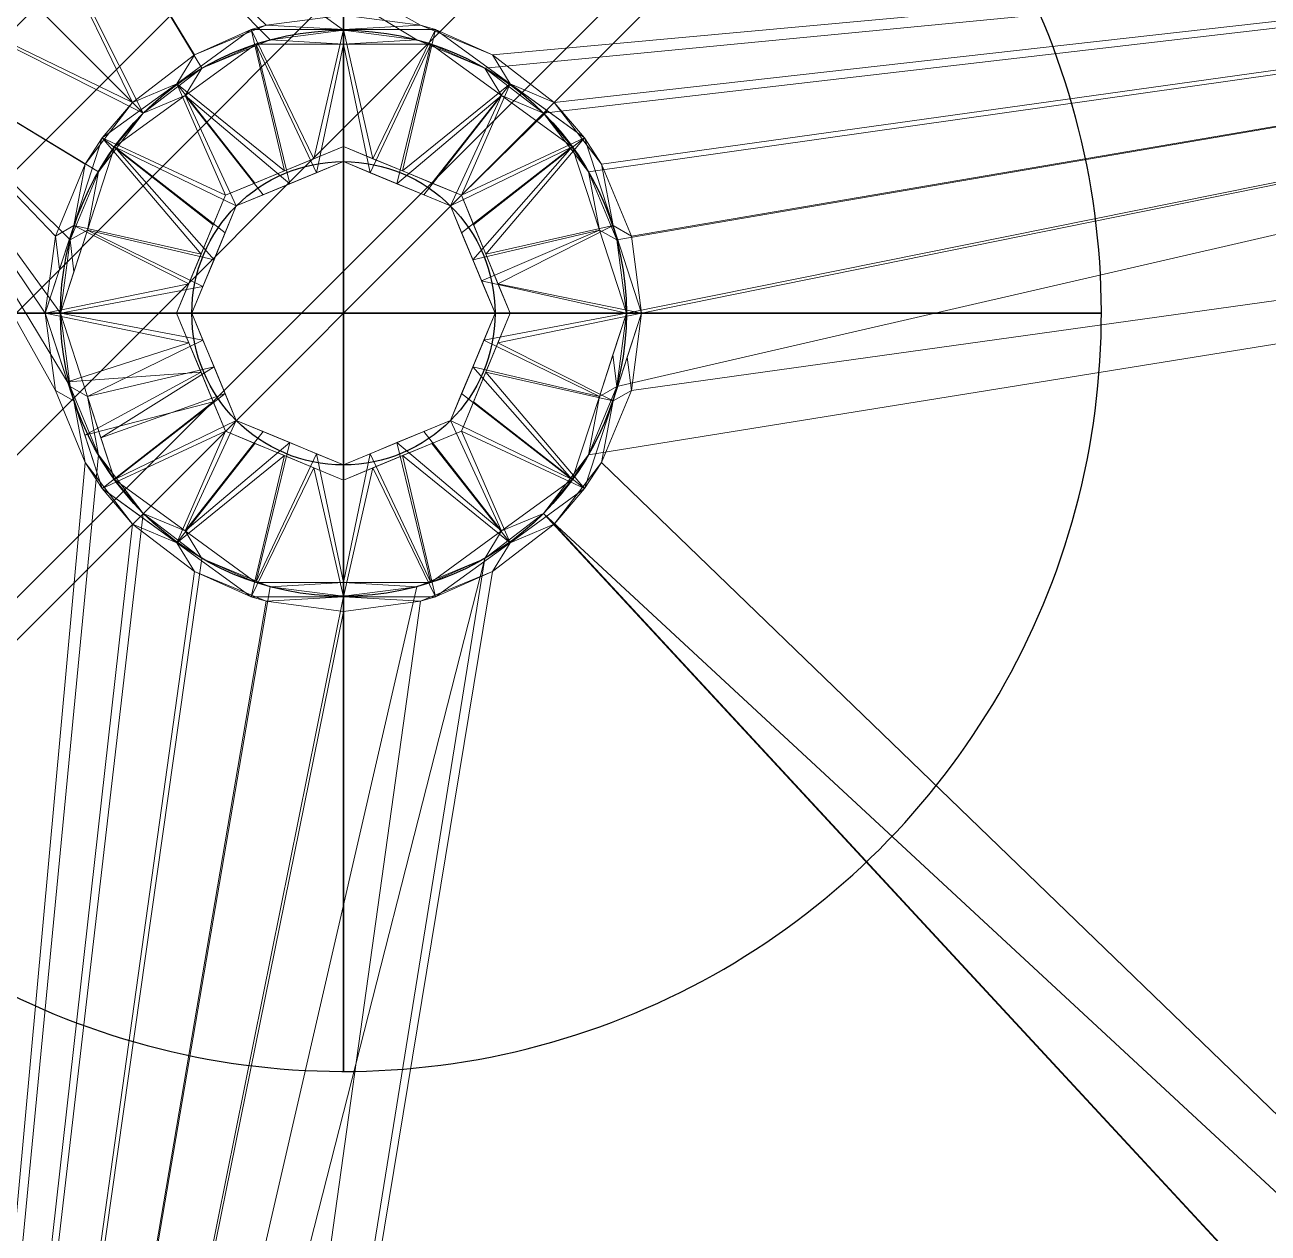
# Model space of a CAD drawing. Header units: millimetres. Extents: x -1 to 1401, y -701 to 1.
# Drawn here: x 927.5 to 1050.5, y -350 to -230.5 of the extents above; entities that cross this region are included whole.
import ezdxf

# ---------------------------------------------------------------- set-up
doc = ezdxf.new("R2010")
doc.units = ezdxf.units.MM
for name, color, linetype in [('IQ_200_3D', 1, 'Continuous'), ('IQ_204_2D', 7, 'Continuous'), ('IQ_204_3D', 7, 'Continuous'), ('IQ_CON_DRAIN_INT', 7, 'Continuous')]:
    doc.layers.add(name, color=color, linetype=linetype)

# ---------------------------------------------------------------- blocks, each defined once
blk = doc.blocks.new('*X1')
at = {"color": 0}
for p, q in [((313.993, 2209.039), (321.505, 2216.552)), ((314.108, 2207.74), (322.804, 2216.436)), ((314.158, 2210.619), (319.926, 2216.386)), ((314.399, 2206.617), (323.928, 2216.145)), ((314.821, 2205.625), (324.919, 2215.723)), ((315.101, 2212.976), (317.568, 2215.443)), ((315.354, 2204.743), (325.801, 2215.191)), ((315.985, 2203.96), (326.584, 2214.559))]:
    blk.add_line(p, q, dxfattribs=at)
blk = doc.blocks.new('drain')
blk.add_line((-2.1213, -2.1213), (2.1213, 2.1213))
at = {"extrusion": (-1, 0, 0)}
blk.add_line((0, 2.1213, -2.1213), (0, -2.1213, 2.1213), dxfattribs=at)
at = {"extrusion": (0, -1, 0)}
blk.add_line((-2.1213, 0, -2.1213), (2.1213, 0, 2.1213), dxfattribs=at)
at = {"extrusion": (-1, 0, 0)}
for start, end in [(45, 225), (225, 45)]:
    blk.add_arc((0, 0), 3, start, end, dxfattribs=at)
for start, end in [(45, 225), (225, 45)]:
    blk.add_arc((0, 0), 3, start, end)
at = {"extrusion": (0, -1, 0)}
for start, end in [(45, 225), (225, 45)]:
    blk.add_arc((0, 0), 3, start, end, dxfattribs=at)
at = {"xscale": 0.4000000000000909, "yscale": 0.4000000000000909, "zscale": 0.4000000000000909}
blk.add_blockref('*X1', (-128.5971, -883.6206), dxfattribs=at)
at = {"extrusion": (-1, 0, 0), "xscale": 0.3999999999999773, "yscale": 0.3999999999999773, "zscale": 0.3999999999999773}
blk.add_blockref('*X1', (-128.5971, -883.6206), dxfattribs=at)
at = {"extrusion": (0, -1, 0), "xscale": 0.4000000000000909, "yscale": 0.4000000000000909, "zscale": 0.4000000000000909}
blk.add_blockref('*X1', (-128.5971, -883.6206), dxfattribs=at)

msp = doc.modelspace()

# ---------------------------------------------------------------- linework, layer by layer
at = {"layer": 'IQ_204_2D'}
for radius in [28, 15]:
    msp.add_circle((959, -259), radius, dxfattribs=at)

# ---------------------------------------------------------------- block references
at = {"layer": 'IQ_CON_DRAIN_INT', "xscale": 25, "yscale": 25, "zscale": 25}
msp.add_blockref('drain', (959, -259), dxfattribs=at)

# ---------------------------------------------------------------- meshes
at = {"layer": 'IQ_200_3D', "lineweight": 18}
mesh = msp.add_polyface(dxfattribs=at)
corners = [(1400, 0, 850), (1400, -700, 850), (0, -700, 850), (0, 0, 850), (875, -230, 850), (875, -530, 850), (876.87, -544.24, 850), (882.37, -557.5, 850), (891.11, -568.89, 850), (902.5, -577.63, 850), (915.76, -583.13, 850), (930, -585, 850), (1230, -585, 850), (1244.24, -583.13, 850), (1257.5, -577.63, 850), (1268.89, -568.89, 850), (1277.63, -557.5, 850), (1283.13, -544.24, 850), (1285, -530, 850), (1285, -230, 850), (1283.13, -215.76, 850), (1277.63, -202.5, 850), (1268.89, -191.11, 850), (1257.5, -182.37, 850), (1244.24, -176.87, 850), (1230, -175, 850), (930, -175, 850), (915.76, -176.87, 850), (902.5, -182.37, 850), (891.11, -191.11, 850), (882.37, -202.5, 850), (876.87, -215.76, 850), (884, -168, 850), (883.45, -163.86, 850), (881.86, -160, 850), (879.31, -156.69, 850), (876, -154.14, 850), (872.14, -152.55, 850), (868, -152, 850), (863.86, -152.55, 850), (860, -154.14, 850), (856.69, -156.69, 850), (854.14, -160, 850), (852.55, -163.86, 850), (852, -168, 850), (852.55, -172.14, 850), (854.14, -176, 850), (856.69, -179.31, 850), (860, -181.86, 850), (863.86, -183.45, 850), (868, -184, 850), (872.14, -183.45, 850), (876, -181.86, 850), (879.31, -179.31, 850), (881.86, -176, 850), (883.45, -172.14, 850)]
mesh.append_faces([[corners[k] for k in face] for face in [(14, 1, 13), (18, 1, 17), (9, 2, 8), (23, 0, 22), (20, 0, 19), (42, 3, 41), (40, 3, 39), (38, 0, 37)]], dxfattribs={"vtx0": -1, "vtx1": -1})
mesh.append_faces([[corners[k] for k in face] for face in [(1, 14, 15), (1, 15, 16), (1, 18, 19, 0), (0, 23, 24), (33, 27, 28, 32), (34, 26, 27, 33), (28, 55, 32), (29, 52, 53), (30, 51, 52, 29), (4, 47, 48), (3, 44, 45, 2), (3, 42, 43)]], dxfattribs={"vtx0": -1, "vtx2": -1})
mesh.append_faces([[corners[k] for k in face] for face in [(0, 25, 26, 36), (2, 45, 46, 5)]], dxfattribs={"vtx0": -1, "vtx2": -1, "vtx3": -1})
mesh.append_faces([[corners[k] for k in face] for face in [(16, 17, 1), (12, 13, 1), (9, 10, 2), (7, 8, 2), (10, 11, 2), (21, 22, 0), (20, 21, 0), (24, 25, 0), (5, 6, 2), (53, 54, 29), (50, 51, 30), (6, 7, 2), (34, 35, 26), (36, 37, 0), (35, 36, 26), (43, 44, 3), (40, 41, 3)]], dxfattribs={"vtx1": -1, "vtx2": -1})
mesh.append_faces([[corners[k] for k in face] for face in [(11, 12, 1, 2), (54, 55, 28, 29), (4, 5, 46, 47), (30, 31, 49, 50), (31, 4, 48, 49), (38, 39, 3, 0)]], dxfattribs={"vtx1": -1, "vtx3": -1})
mesh = msp.add_polyface(dxfattribs=at)
corners = [(1400, -700, 900), (1400, -23, 900), (0, -23, 900), (0, -700, 900), (875, -530, 900), (875, -230, 900), (876.87, -215.76, 900), (882.37, -202.5, 900), (891.11, -191.11, 900), (902.5, -182.37, 900), (915.76, -176.87, 900), (930, -175, 900), (1230, -175, 900), (1244.24, -176.87, 900), (1257.5, -182.37, 900), (1268.89, -191.11, 900), (1277.63, -202.5, 900), (1283.13, -215.76, 900), (1285, -230, 900), (1285, -530, 900), (1283.13, -544.24, 900), (1277.63, -557.5, 900), (1268.89, -568.89, 900), (1257.5, -577.63, 900), (1244.24, -583.13, 900), (1230, -585, 900), (930, -585, 900), (915.76, -583.13, 900), (902.5, -577.63, 900), (891.11, -568.89, 900), (882.37, -557.5, 900), (876.87, -544.24, 900), (852, -168, 900), (852.55, -163.86, 900), (854.14, -160, 900), (856.69, -156.69, 900), (860, -154.14, 900), (863.86, -152.55, 900), (868, -152, 900), (872.14, -152.55, 900), (876, -154.14, 900), (879.31, -156.69, 900), (881.86, -160, 900), (883.45, -163.86, 900), (884, -168, 900), (883.45, -172.14, 900), (881.86, -176, 900), (879.31, -179.31, 900), (876, -181.86, 900), (872.14, -183.45, 900), (868, -184, 900), (863.86, -183.45, 900), (860, -181.86, 900), (856.69, -179.31, 900), (854.14, -176, 900), (852.55, -172.14, 900)]
mesh.append_faces([[corners[k] for k in face] for face in [(16, 1, 15), (21, 0, 20), (28, 3, 27), (47, 8, 46), (36, 2, 35), (35, 2, 34), (33, 2, 32), (49, 7, 48), (54, 5, 53), (50, 7, 49), (31, 3, 30)]], dxfattribs={"vtx0": -1, "vtx1": -1})
mesh.append_faces([[corners[k] for k in face] for face in [(1, 12, 13), (1, 13, 14), (1, 17, 18), (9, 45, 46, 8), (10, 42, 43, 9), (42, 10, 11, 41), (0, 21, 22), (0, 23, 24), (26, 3, 0, 25), (3, 26, 27), (2, 36, 37), (48, 7, 8, 47), (51, 6, 7, 50), (52, 5, 6, 51)]], dxfattribs={"vtx0": -1, "vtx2": -1})
mesh.append_faces([[corners[k] for k in face] for face in [(16, 17, 1), (14, 15, 1), (43, 44, 9), (44, 45, 9), (19, 20, 0), (22, 23, 0), (29, 30, 3), (28, 29, 3), (24, 25, 0), (37, 38, 2), (40, 41, 11), (39, 40, 1), (33, 34, 2), (31, 4, 3), (52, 53, 5), (54, 55, 3)]], dxfattribs={"vtx1": -1, "vtx2": -1})
mesh.append_faces([[corners[k] for k in face] for face in [(11, 12, 1, 40), (4, 5, 54, 3)]], dxfattribs={"vtx1": -1, "vtx2": -1, "vtx3": -1})
mesh.append_faces([[corners[k] for k in face] for face in [(18, 19, 0, 1), (38, 39, 1, 2), (55, 32, 2, 3)]], dxfattribs={"vtx1": -1, "vtx3": -1})
mesh = msp.add_polyface(dxfattribs=at)
corners = [(1250, -230, 700), (1249.32, -224.82, 700), (1247.32, -220, 700), (1244.14, -215.86, 700), (1240, -212.68, 700), (1235.18, -210.68, 700), (1230, -210, 700), (930, -210, 700), (924.82, -210.68, 700), (920, -212.68, 700), (915.86, -215.86, 700), (912.68, -220, 700), (910.68, -224.82, 700), (910, -230, 700), (910, -530, 700), (910.68, -535.18, 700), (912.68, -540, 700), (915.86, -544.14, 700), (920, -547.32, 700), (924.82, -549.32, 700), (930, -550, 700), (1230, -550, 700), (1235.18, -549.32, 700), (1240, -547.32, 700), (1244.14, -544.14, 700), (1247.32, -540, 700), (1249.32, -535.18, 700), (1250, -530, 700), (987, -259, 700), (986.05, -266.25, 700), (983.25, -273, 700), (978.8, -278.8, 700), (973, -283.25, 700), (966.25, -286.05, 700), (959, -287, 700), (951.75, -286.05, 700), (945, -283.25, 700), (939.2, -278.8, 700), (934.75, -273, 700), (931.95, -266.25, 700), (931, -259, 700), (931.95, -251.75, 700), (934.75, -245, 700), (939.2, -239.2, 700), (945, -234.75, 700), (951.75, -231.95, 700), (959, -231, 700), (966.25, -231.95, 700), (973, -234.75, 700), (978.8, -239.2, 700), (983.25, -245, 700), (986.05, -251.75, 700)]
mesh.append_faces([[corners[k] for k in face] for face in [(29, 6, 28), (37, 14, 36), (49, 6, 48), (40, 13, 39)]], dxfattribs={"vtx0": -1, "vtx1": -1})
mesh.append_faces([[corners[k] for k in face] for face in [(21, 27, 31)]], dxfattribs={"vtx0": -1, "vtx1": -1, "vtx2": -1})
mesh.append_faces([[corners[k] for k in face] for face in [(32, 20, 21, 31), (14, 32, 33), (15, 18, 19, 14), (14, 37, 38), (7, 47, 48, 6), (7, 46, 47), (6, 0, 1, 5), (5, 1, 2, 4), (6, 51, 28), (13, 42, 43, 12)]], dxfattribs={"vtx0": -1, "vtx2": -1})
mesh.append_faces([[corners[k] for k in face] for face in [(6, 29, 30, 0), (14, 19, 20, 32)]], dxfattribs={"vtx0": -1, "vtx2": -1, "vtx3": -1})
mesh.append_faces([[corners[k] for k in face] for face in [(43, 8, 9, 10)]], dxfattribs={"vtx0": -1, "vtx3": -1})
mesh.append_faces([[corners[k] for k in face] for face in [(35, 36, 14), (34, 35, 14), (33, 34, 14), (50, 51, 6), (49, 50, 6), (44, 45, 7), (41, 42, 13), (40, 41, 13), (11, 12, 43, 10), (45, 46, 7)]], dxfattribs={"vtx1": -1, "vtx2": -1})
mesh.append_faces([[corners[k] for k in face] for face in [(25, 26, 22, 23), (21, 22, 26, 27), (27, 0, 30, 31), (13, 14, 38, 39), (43, 44, 7, 8)]], dxfattribs={"vtx1": -1, "vtx3": -1})
mesh.append_faces([[corners[k] for k in face] for face in [(23, 24, 25), (16, 17, 18, 15), (2, 3, 4)]], dxfattribs={"vtx2": -1})
mesh = msp.add_polyface(dxfattribs=at)
corners = [(1230, -210, 698.5), (1235.18, -210.68, 698.5), (1240, -212.68, 698.5), (1244.14, -215.86, 698.5), (1247.32, -220, 698.5), (1249.32, -224.82, 698.5), (1250, -230, 698.5), (1250, -530, 698.5), (1249.5, -534.45, 698.5), (1248.02, -538.68, 698.5), (1245.64, -542.47, 698.5), (1242.47, -545.64, 698.5), (1238.68, -548.02, 698.5), (1234.45, -549.5, 698.5), (1230, -550, 698.5), (930, -550, 698.5), (924.82, -549.32, 698.5), (920, -547.32, 698.5), (915.86, -544.14, 698.5), (912.68, -540, 698.5), (910.68, -535.18, 698.5), (910, -530, 698.5), (910, -230, 698.5), (910.68, -224.82, 698.5), (912.68, -220, 698.5), (915.86, -215.86, 698.5), (920, -212.68, 698.5), (924.82, -210.68, 698.5), (930, -210, 698.5), (929.5, -259, 698.5), (930.51, -266.64, 698.5), (933.45, -273.75, 698.5), (938.14, -279.86, 698.5), (944.25, -284.55, 698.5), (951.36, -287.49, 698.5), (959, -288.5, 698.5), (966.64, -287.49, 698.5), (973.75, -284.55, 698.5), (979.86, -279.86, 698.5), (984.55, -273.75, 698.5), (987.49, -266.64, 698.5), (988.5, -259, 698.5), (987.49, -251.36, 698.5), (984.55, -244.25, 698.5), (979.86, -238.14, 698.5), (973.75, -233.45, 698.5), (966.64, -230.51, 698.5), (959, -229.5, 698.5), (951.36, -230.51, 698.5), (944.25, -233.45, 698.5), (938.14, -238.14, 698.5), (933.45, -244.25, 698.5), (930.51, -251.36, 698.5)]
mesh.append_faces([[corners[k] for k in face] for face in [(45, 0, 44), (42, 0, 41), (49, 28, 48), (8, 14, 7), (34, 21, 33)]], dxfattribs={"vtx0": -1, "vtx1": -1})
mesh.append_faces([[corners[k] for k in face] for face in [(0, 6, 40, 41)]], dxfattribs={"vtx0": -1, "vtx1": -1, "vtx3": -1})
mesh.append_faces([[corners[k] for k in face] for face in [(28, 46, 47), (50, 27, 28, 49), (22, 51, 52), (22, 29, 30), (28, 47, 48), (31, 21, 22, 30), (21, 15, 16, 20), (20, 16, 17, 19)]], dxfattribs={"vtx0": -1, "vtx2": -1})
mesh.append_faces([[corners[k] for k in face] for face in [(21, 35, 36, 15)]], dxfattribs={"vtx0": -1, "vtx2": -1, "vtx3": -1})
mesh.append_faces([[corners[k] for k in face] for face in [(50, 25, 26, 27)]], dxfattribs={"vtx0": -1, "vtx3": -1})
mesh.append_faces([[corners[k] for k in face] for face in [(18, 19, 17)]], dxfattribs={"vtx1": -1})
mesh.append_faces([[corners[k] for k in face] for face in [(42, 43, 0), (43, 44, 0), (24, 25, 50, 23), (52, 29, 22), (34, 35, 21), (32, 33, 21), (31, 32, 21), (36, 37, 15)]], dxfattribs={"vtx1": -1, "vtx2": -1})
mesh.append_faces([[corners[k] for k in face] for face in [(38, 39, 7, 14)]], dxfattribs={"vtx1": -1, "vtx2": -1, "vtx3": -1})
mesh.append_faces([[corners[k] for k in face] for face in [(4, 5, 1, 2), (0, 1, 5, 6), (45, 46, 28, 0), (22, 23, 50, 51), (6, 7, 39, 40), (37, 38, 14, 15), (8, 9, 13, 14), (9, 10, 12, 13)]], dxfattribs={"vtx1": -1, "vtx3": -1})
mesh.append_faces([[corners[k] for k in face] for face in [(2, 3, 4), (10, 11, 12)]], dxfattribs={"vtx2": -1})
at = {"layer": 'IQ_204_3D', "lineweight": 18}
mesh = msp.add_polyface(dxfattribs=at)
corners = [(988.5, -259, 698.5), (988.5, -259, 689.84), (982.87, -241.66, 689.84), (968.12, -230.94, 689.84), (949.88, -230.94, 689.84), (935.13, -241.66, 689.84), (929.5, -259, 689.84), (929.5, -259, 698.5), (930.51, -251.36, 698.5), (933.45, -244.25, 698.5), (938.14, -238.14, 698.5), (944.25, -233.45, 698.5), (951.36, -230.51, 698.5), (959, -229.5, 698.5), (966.64, -230.51, 698.5), (973.75, -233.45, 698.5), (979.86, -238.14, 698.5), (984.55, -244.25, 698.5), (987.49, -251.36, 698.5), (942.51, -236.3, 689.84), (975.49, -236.3, 689.84), (932.32, -250.33, 689.84), (985.68, -250.33, 689.84), (930.91, -254.67, 689.84), (929.5, -259, 694.82), (959, -230.94, 689.84)]
mesh.append_faces([[corners[k] for k in face] for face in [(14, 25, 13), (9, 21, 8), (21, 9, 5), (16, 20, 15), (3, 15, 20), (5, 10, 19), (2, 17, 22), (15, 3, 14), (20, 16, 2), (25, 14, 3)]], dxfattribs={"vtx0": -1, "vtx1": -1})
mesh.append_faces([[corners[k] for k in face] for face in [(24, 8, 23)]], dxfattribs={"vtx0": -1, "vtx1": -1, "vtx2": -1})
mesh.append_faces([[corners[k] for k in face] for face in [(11, 4, 19), (19, 10, 11), (25, 12, 13), (18, 1, 22), (8, 21, 23), (12, 25, 4)]], dxfattribs={"vtx0": -1, "vtx2": -1})
mesh.append_faces([[corners[k] for k in face] for face in [(9, 10, 5), (11, 12, 4), (16, 17, 2), (17, 18, 22)]], dxfattribs={"vtx1": -1, "vtx2": -1})
mesh.append_faces([[corners[k] for k in face] for face in [(23, 6, 24), (18, 0, 1), (24, 7, 8)]], dxfattribs={"vtx2": -1})
mesh = msp.add_polyface(dxfattribs=at)
corners = [(929.5, -259, 689.84), (935.13, -241.66, 689.84), (949.88, -230.94, 689.84), (968.12, -230.94, 689.84), (982.87, -241.66, 689.84), (988.5, -259, 689.84), (975.5, -259, 682.62), (970.67, -247.33, 682.62), (959, -242.5, 682.62), (947.33, -247.33, 682.62), (942.5, -259, 682.62), (964.83, -244.92, 682.62), (953.17, -244.92, 682.62), (944.92, -253.17, 682.62), (932.32, -250.33, 689.84), (973.08, -253.17, 682.62), (985.68, -250.33, 689.84), (942.51, -236.3, 689.84), (975.49, -236.3, 689.84), (956.08, -243.71, 682.62), (959, -230.94, 689.84), (961.92, -243.71, 682.62), (946.12, -250.25, 682.62), (943.71, -256.08, 682.62), (971.88, -250.25, 682.62), (974.29, -256.08, 682.62), (950.25, -246.12, 682.62), (979.18, -238.98, 689.84), (967.75, -246.12, 682.62)]
mesh.append_faces([[corners[k] for k in face] for face in [(25, 5, 6)]], dxfattribs={"vtx0": -1})
mesh.append_faces([[corners[k] for k in face] for face in [(7, 4, 24), (20, 19, 2), (3, 21, 20), (8, 20, 21), (5, 25, 16), (19, 20, 8)]], dxfattribs={"vtx0": -1, "vtx1": -1})
mesh.append_faces([[corners[k] for k in face] for face in [(3, 11, 21), (23, 0, 14), (17, 12, 26), (7, 18, 27), (11, 3, 18), (9, 1, 17), (12, 17, 2), (4, 15, 24), (7, 27, 4), (1, 9, 22), (14, 13, 23), (15, 4, 16), (18, 7, 28)]], dxfattribs={"vtx0": -1, "vtx2": -1})
mesh.append_faces([[corners[k] for k in face] for face in [(14, 1, 13), (19, 12, 2), (22, 13, 1), (28, 11, 18), (25, 15, 16), (26, 9, 17)]], dxfattribs={"vtx1": -1, "vtx2": -1})
mesh.append_faces([[corners[k] for k in face] for face in [(23, 10, 0)]], dxfattribs={"vtx2": -1})
mesh = msp.add_polyface(dxfattribs=at)
corners = [(987, -259, 690.72), (987, -259, 698.5), (986.05, -251.75, 698.5), (983.25, -245, 698.5), (978.8, -239.2, 698.5), (973, -234.75, 698.5), (966.25, -231.95, 698.5), (959, -231, 698.5), (951.75, -231.95, 698.5), (945, -234.75, 698.5), (939.2, -239.2, 698.5), (934.75, -245, 698.5), (931.95, -251.75, 698.5), (931, -259, 698.5), (931, -259, 690.72), (936.35, -242.54, 690.72), (950.35, -232.37, 690.72), (967.65, -232.37, 690.72), (981.65, -242.54, 690.72), (943.35, -237.46, 690.72), (974.65, -237.46, 690.72), (933.67, -250.77, 690.72), (984.33, -250.77, 690.72), (932.34, -254.89, 690.72), (931, -259, 695.32), (959, -232.37, 690.72)]
mesh.append_faces([[corners[k] for k in face] for face in [(7, 25, 6), (12, 21, 11), (15, 11, 21), (5, 20, 4), (20, 5, 17), (19, 10, 15), (22, 3, 18), (6, 17, 5), (18, 4, 20), (17, 6, 25)]], dxfattribs={"vtx0": -1, "vtx1": -1})
mesh.append_faces([[corners[k] for k in face] for face in [(23, 12, 24)]], dxfattribs={"vtx0": -1, "vtx1": -1, "vtx2": -1})
mesh.append_faces([[corners[k] for k in face] for face in [(15, 10, 11), (16, 8, 9), (18, 3, 4), (22, 2, 3)]], dxfattribs={"vtx0": -1, "vtx2": -1})
mesh.append_faces([[corners[k] for k in face] for face in [(19, 16, 9), (9, 10, 19), (7, 8, 25), (22, 0, 2), (23, 21, 12), (16, 25, 8)]], dxfattribs={"vtx1": -1, "vtx2": -1})
mesh.append_faces([[corners[k] for k in face] for face in [(24, 14, 23), (0, 1, 2), (12, 13, 24)]], dxfattribs={"vtx2": -1})
mesh = msp.add_polyface(dxfattribs=at)
corners = [(987, -259, 698.5), (987, -259, 700), (986.05, -251.75, 700), (983.25, -245, 700), (978.8, -239.2, 700), (973, -234.75, 700), (966.25, -231.95, 700), (959, -231, 700), (951.75, -231.95, 700), (945, -234.75, 700), (939.2, -239.2, 700), (934.75, -245, 700), (931.95, -251.75, 700), (931, -259, 700), (931, -259, 698.5), (931.95, -251.75, 698.5), (934.75, -245, 698.5), (939.2, -239.2, 698.5), (945, -234.75, 698.5), (951.75, -231.95, 698.5), (959, -231, 698.5), (966.25, -231.95, 698.5), (973, -234.75, 698.5), (978.8, -239.2, 698.5), (983.25, -245, 698.5), (986.05, -251.75, 698.5)]
mesh.append_faces([[corners[k] for k in face] for face in [(2, 25, 0, 1), (15, 12, 13, 14)]], dxfattribs={"vtx0": -1})
mesh.append_faces([[corners[k] for k in face] for face in [(3, 24, 25, 2), (5, 22, 23, 4), (4, 23, 24, 3), (6, 21, 22, 5), (21, 6, 7, 20), (8, 19, 20, 7), (9, 18, 19, 8), (11, 16, 17, 10), (10, 17, 18, 9), (12, 15, 16, 11)]], dxfattribs={"vtx0": -1, "vtx2": -1})
mesh = msp.add_polyface(dxfattribs=at)
corners = [(987, -259, 690.72), (981.65, -242.54, 690.72), (967.65, -232.37, 690.72), (950.35, -232.37, 690.72), (936.35, -242.54, 690.72), (931, -259, 690.72), (944, -259, 683.5), (948.39, -248.39, 683.5), (959, -244, 683.5), (969.61, -248.39, 683.5), (974, -259, 683.5), (953.7, -246.2, 683.5), (964.3, -246.2, 683.5), (946.2, -253.7, 683.5), (971.8, -253.7, 683.5), (943.35, -237.46, 690.72), (974.65, -237.46, 690.72), (961.65, -245.1, 683.5), (959, -232.37, 690.72), (956.35, -245.1, 683.5), (947.3, -251.05, 683.5), (933.67, -250.77, 690.72), (972.67, -255.79, 683.5), (984.33, -250.77, 690.72), (970.7, -251.05, 683.5), (951.05, -247.3, 683.5), (966.95, -247.3, 683.5), (945.1, -256.35, 683.5)]
mesh.append_faces([[corners[k] for k in face] for face in [(27, 5, 6)]], dxfattribs={"vtx0": -1})
mesh.append_faces([[corners[k] for k in face] for face in [(18, 17, 2), (3, 19, 18), (17, 18, 8), (5, 27, 21)]], dxfattribs={"vtx0": -1, "vtx1": -1})
mesh.append_faces([[corners[k] for k in face] for face in [(13, 4, 21), (15, 25, 11), (18, 19, 8), (9, 1, 16), (16, 12, 26), (22, 0, 23), (11, 3, 15), (4, 13, 20), (3, 11, 19), (23, 14, 22), (1, 9, 24), (15, 7, 25), (12, 16, 2)]], dxfattribs={"vtx0": -1, "vtx2": -1})
mesh.append_faces([[corners[k] for k in face] for face in [(24, 14, 1), (20, 7, 4), (17, 12, 2), (23, 1, 14), (15, 4, 7), (26, 9, 16), (27, 13, 21)]], dxfattribs={"vtx1": -1, "vtx2": -1})
mesh.append_faces([[corners[k] for k in face] for face in [(22, 10, 0)]], dxfattribs={"vtx2": -1})
mesh = msp.add_polyface(dxfattribs=at)
corners = [(942.5, -259, 682.62), (947.33, -247.33, 682.62), (959, -242.5, 682.62), (970.67, -247.33, 682.62), (975.5, -259, 682.62), (975.5, -259, 668.5), (970.67, -247.33, 668.5), (959, -242.5, 668.5), (947.33, -247.33, 668.5), (942.5, -259, 668.5), (945.2, -252.49, 668.5), (944.92, -253.17, 682.62), (946.12, -250.25, 682.62), (953.17, -244.92, 668.5), (953.17, -244.92, 682.62), (956.08, -243.71, 682.62), (973.08, -253.17, 668.5), (973.08, -253.17, 682.62), (974.15, -255.74, 682.62), (964.83, -244.92, 682.62), (964.83, -244.92, 668.5), (961.92, -243.71, 668.5), (943.85, -255.74, 668.5), (950.25, -246.12, 682.62), (950.25, -246.12, 668.5), (956.08, -243.71, 668.5), (971.88, -250.25, 668.5), (971.88, -250.25, 682.62), (974.29, -256.08, 668.5), (967.75, -246.12, 682.62), (967.75, -246.12, 668.5), (961.92, -243.71, 682.62), (943.71, -256.08, 682.62)]
mesh.append_faces([[corners[k] for k in face] for face in [(28, 4, 5), (32, 9, 0)]], dxfattribs={"vtx0": -1})
mesh.append_faces([[corners[k] for k in face] for face in [(4, 28, 18), (18, 16, 17), (9, 32, 22)]], dxfattribs={"vtx0": -1, "vtx1": -1})
mesh.append_faces([[corners[k] for k in face] for face in [(8, 12, 1), (10, 11, 12)]], dxfattribs={"vtx0": -1, "vtx2": -1})
mesh.append_faces([[corners[k] for k in face] for face in [(10, 22, 11), (8, 10, 12), (28, 16, 18), (32, 11, 22)]], dxfattribs={"vtx1": -1, "vtx2": -1})
mesh.append_faces([[corners[k] for k in face] for face in [(15, 2, 7, 25), (25, 13, 14, 15), (24, 8, 1, 23), (13, 24, 23, 14), (2, 31, 21, 7), (19, 29, 30, 20), (3, 27, 26, 6), (6, 30, 29, 3), (27, 17, 16, 26), (31, 19, 20, 21)]], dxfattribs={"vtx1": -1, "vtx3": -1})
mesh = msp.add_polyface(dxfattribs=at)
corners = [(942.5, -259, 668.5), (947.33, -247.33, 668.5), (959, -242.5, 668.5), (970.67, -247.33, 668.5), (975.5, -259, 668.5), (959, -259, 668.5)]
mesh.append_faces([[corners[k] for k in face] for face in [(3, 4, 5, 2)]], dxfattribs={"vtx2": -1})
mesh.append_faces([[corners[k] for k in face] for face in [(5, 0, 1, 2)]], dxfattribs={"vtx3": -1})
mesh = msp.add_polyface(dxfattribs=at)
corners = [(974, -259, 683.5), (969.61, -248.39, 683.5), (959, -244, 683.5), (948.39, -248.39, 683.5), (944, -259, 683.5), (944, -259, 670), (948.39, -248.39, 670), (959, -244, 670), (969.61, -248.39, 670), (974, -259, 670), (946.44, -253.1, 670), (946.2, -253.7, 683.5), (947.3, -251.05, 683.5), (953.7, -246.2, 670), (953.7, -246.2, 683.5), (956.35, -245.1, 683.5), (971.8, -253.7, 670), (971.8, -253.7, 683.5), (972.78, -256.05, 683.5), (964.3, -246.2, 683.5), (964.3, -246.2, 670), (961.65, -245.1, 670), (945.22, -256.05, 670), (951.05, -247.3, 683.5), (951.05, -247.3, 670), (956.35, -245.1, 670), (970.7, -251.05, 670), (970.7, -251.05, 683.5), (972.9, -256.35, 670), (966.95, -247.3, 683.5), (966.95, -247.3, 670), (961.65, -245.1, 683.5), (945.1, -256.35, 683.5)]
mesh.append_faces([[corners[k] for k in face] for face in [(18, 28, 0), (17, 16, 18), (22, 32, 5)]], dxfattribs={"vtx0": -1, "vtx1": -1})
mesh.append_faces([[corners[k] for k in face] for face in [(11, 22, 10), (7, 2, 15, 25), (14, 13, 25, 15), (23, 24, 13, 14), (21, 31, 2, 7), (30, 29, 19, 20), (3, 6, 24, 23), (26, 27, 1, 8), (12, 10, 6), (29, 30, 8, 1), (16, 17, 27, 26), (20, 19, 31, 21), (18, 16, 28), (22, 11, 32)]], dxfattribs={"vtx0": -1, "vtx2": -1})
mesh.append_faces([[corners[k] for k in face] for face in [(9, 0, 28), (4, 5, 32)]], dxfattribs={"vtx1": -1})
mesh.append_faces([[corners[k] for k in face] for face in [(3, 12, 6), (12, 11, 10)]], dxfattribs={"vtx1": -1, "vtx2": -1})
mesh = msp.add_polyface(dxfattribs=at)
corners = [(974, -259, 670), (969.61, -248.39, 670), (959, -244, 670), (948.39, -248.39, 670), (944, -259, 670), (959, -259, 670)]
mesh.append_faces([[corners[k] for k in face] for face in [(3, 4, 5, 2)]], dxfattribs={"vtx2": -1})
mesh.append_faces([[corners[k] for k in face] for face in [(5, 0, 1, 2)]], dxfattribs={"vtx3": -1})
mesh = msp.add_polyface(dxfattribs=at)
corners = [(929.5, -259, 689.84), (935.13, -276.34, 689.84), (949.88, -287.06, 689.84), (968.12, -287.06, 689.84), (982.87, -276.34, 689.84), (988.5, -259, 689.84), (988.5, -259, 698.5), (987.49, -266.64, 698.5), (984.55, -273.75, 698.5), (979.86, -279.86, 698.5), (973.75, -284.55, 698.5), (966.64, -287.49, 698.5), (959, -288.5, 698.5), (951.36, -287.49, 698.5), (944.25, -284.55, 698.5), (938.14, -279.86, 698.5), (933.45, -273.75, 698.5), (930.51, -266.64, 698.5), (929.5, -259, 698.5), (975.49, -281.7, 689.84), (942.51, -281.7, 689.84), (985.68, -267.67, 689.84), (932.32, -267.67, 689.84), (987.09, -263.33, 689.84), (988.5, -259, 694.82), (959, -287.06, 689.84)]
mesh.append_faces([[corners[k] for k in face] for face in [(11, 3, 10), (8, 21, 7), (13, 25, 12), (21, 8, 4), (4, 9, 19), (1, 16, 22), (15, 20, 14), (2, 14, 20), (25, 13, 2)]], dxfattribs={"vtx0": -1, "vtx1": -1})
mesh.append_faces([[corners[k] for k in face] for face in [(24, 7, 23)]], dxfattribs={"vtx0": -1, "vtx1": -1, "vtx2": -1})
mesh.append_faces([[corners[k] for k in face] for face in [(4, 8, 9), (10, 3, 19), (7, 21, 23), (19, 9, 10), (25, 11, 12), (17, 0, 22), (11, 25, 3), (2, 13, 14)]], dxfattribs={"vtx0": -1, "vtx2": -1})
mesh.append_faces([[corners[k] for k in face] for face in [(15, 16, 1), (1, 20, 15), (16, 17, 22)]], dxfattribs={"vtx1": -1, "vtx2": -1})
mesh.append_faces([[corners[k] for k in face] for face in [(24, 6, 7), (23, 5, 24), (17, 18, 0)]], dxfattribs={"vtx2": -1})
mesh = msp.add_polyface(dxfattribs=at)
corners = [(988.5, -259, 689.84), (982.87, -276.34, 689.84), (968.12, -287.06, 689.84), (949.88, -287.06, 689.84), (935.13, -276.34, 689.84), (929.5, -259, 689.84), (942.5, -259, 682.62), (947.33, -270.67, 682.62), (959, -275.5, 682.62), (970.67, -270.67, 682.62), (975.5, -259, 682.62), (953.17, -273.08, 682.62), (964.83, -273.08, 682.62), (973.08, -264.83, 682.62), (985.68, -267.67, 689.84), (931.7, -265.78, 689.84), (944.92, -264.83, 682.62), (946.12, -267.75, 682.62), (975.49, -281.7, 689.84), (942.51, -281.7, 689.84), (961.92, -274.29, 682.62), (959, -287.06, 689.84), (956.08, -274.29, 682.62), (971.88, -267.75, 682.62), (974.29, -261.92, 682.62), (933.42, -271.06, 689.84), (943.71, -261.92, 682.62), (967.75, -271.88, 682.62), (938.82, -279.02, 689.84), (950.25, -271.88, 682.62)]
mesh.append_faces([[corners[k] for k in face] for face in [(26, 5, 6)]], dxfattribs={"vtx0": -1})
mesh.append_faces([[corners[k] for k in face] for face in [(7, 4, 17), (21, 20, 2), (8, 21, 22), (17, 25, 16), (20, 21, 8), (3, 22, 21), (25, 17, 4), (5, 26, 15)]], dxfattribs={"vtx0": -1, "vtx1": -1})
mesh.append_faces([[corners[k] for k in face] for face in [(24, 0, 14), (18, 12, 27), (11, 3, 19), (9, 1, 18), (16, 25, 15), (12, 18, 2), (3, 11, 22), (1, 9, 23), (14, 13, 24), (19, 7, 29)]], dxfattribs={"vtx0": -1, "vtx2": -1})
mesh.append_faces([[corners[k] for k in face] for face in [(14, 1, 13), (20, 12, 2), (28, 4, 7, 19), (29, 11, 19), (23, 13, 1), (26, 16, 15), (27, 9, 18)]], dxfattribs={"vtx1": -1, "vtx2": -1})
mesh.append_faces([[corners[k] for k in face] for face in [(24, 10, 0)]], dxfattribs={"vtx2": -1})
mesh = msp.add_polyface(dxfattribs=at)
corners = [(987, -259, 698.5), (987, -259, 690.72), (981.65, -275.46, 690.72), (967.65, -285.63, 690.72), (950.35, -285.63, 690.72), (936.35, -275.46, 690.72), (931, -259, 690.72), (931, -259, 698.5), (931.95, -266.25, 698.5), (934.75, -273, 698.5), (939.2, -278.8, 698.5), (945, -283.25, 698.5), (951.75, -286.05, 698.5), (959, -287, 698.5), (966.25, -286.05, 698.5), (973, -283.25, 698.5), (978.8, -278.8, 698.5), (983.25, -273, 698.5), (986.05, -266.25, 698.5), (974.65, -280.54, 690.72), (943.35, -280.54, 690.72), (984.33, -267.23, 690.72), (933.67, -267.23, 690.72), (985.66, -263.11, 690.72), (987, -259, 695.32), (959, -285.63, 690.72)]
mesh.append_faces([[corners[k] for k in face] for face in [(15, 3, 14), (18, 21, 17), (2, 17, 21), (22, 9, 5), (20, 11, 4), (11, 20, 10), (19, 16, 2), (4, 12, 25), (13, 25, 12)]], dxfattribs={"vtx0": -1, "vtx1": -1})
mesh.append_faces([[corners[k] for k in face] for face in [(23, 18, 24)]], dxfattribs={"vtx0": -1, "vtx1": -1, "vtx2": -1})
mesh.append_faces([[corners[k] for k in face] for face in [(5, 9, 10), (10, 20, 5), (22, 8, 9)]], dxfattribs={"vtx0": -1, "vtx2": -1})
mesh.append_faces([[corners[k] for k in face] for face in [(16, 17, 2), (19, 3, 15), (15, 16, 19), (23, 21, 18), (13, 14, 25), (22, 6, 8), (3, 25, 14), (11, 12, 4)]], dxfattribs={"vtx1": -1, "vtx2": -1})
mesh.append_faces([[corners[k] for k in face] for face in [(24, 1, 23), (6, 7, 8), (18, 0, 24)]], dxfattribs={"vtx2": -1})
mesh = msp.add_polyface(dxfattribs=at)
corners = [(931, -259, 690.72), (936.35, -275.46, 690.72), (950.35, -285.63, 690.72), (967.65, -285.63, 690.72), (981.65, -275.46, 690.72), (987, -259, 690.72), (974, -259, 683.5), (969.61, -269.61, 683.5), (959, -274, 683.5), (948.39, -269.61, 683.5), (944, -259, 683.5), (964.3, -271.8, 683.5), (953.7, -271.8, 683.5), (971.8, -264.3, 683.5), (946.2, -264.3, 683.5), (974.65, -280.54, 690.72), (943.35, -280.54, 690.72), (956.35, -272.9, 683.5), (959, -285.63, 690.72), (961.65, -272.9, 683.5), (970.7, -266.95, 683.5), (984.33, -267.23, 690.72), (933.67, -267.23, 690.72), (945.1, -261.65, 683.5), (935.01, -271.34, 690.72), (966.95, -270.7, 683.5), (951.05, -270.7, 683.5), (972.9, -261.65, 683.5), (947.3, -266.95, 683.5)]
mesh.append_faces([[corners[k] for k in face] for face in [(27, 5, 6), (0, 23, 10)]], dxfattribs={"vtx0": -1})
mesh.append_faces([[corners[k] for k in face] for face in [(18, 17, 2), (3, 19, 18), (17, 18, 8), (5, 27, 21), (1, 28, 24)]], dxfattribs={"vtx0": -1, "vtx1": -1})
mesh.append_faces([[corners[k] for k in face] for face in [(1, 9, 28), (13, 4, 21), (14, 22, 24), (15, 25, 11), (18, 19, 8), (9, 1, 16), (16, 12, 26), (11, 3, 15), (4, 13, 20), (3, 11, 19), (15, 7, 25), (12, 16, 2)]], dxfattribs={"vtx0": -1, "vtx2": -1})
mesh.append_faces([[corners[k] for k in face] for face in [(20, 7, 4), (17, 12, 2), (0, 22, 23), (15, 4, 7), (14, 23, 22), (28, 14, 24), (26, 9, 16), (27, 13, 21)]], dxfattribs={"vtx1": -1, "vtx2": -1})
mesh = msp.add_polyface(dxfattribs=at)
corners = [(987, -259, 700), (987, -259, 698.5), (986.05, -266.25, 698.5), (983.25, -273, 698.5), (978.8, -278.8, 698.5), (973, -283.25, 698.5), (966.25, -286.05, 698.5), (959, -287, 698.5), (951.75, -286.05, 698.5), (945, -283.25, 698.5), (939.2, -278.8, 698.5), (934.75, -273, 698.5), (931.95, -266.25, 698.5), (931, -259, 698.5), (931, -259, 700), (931.95, -266.25, 700), (934.75, -273, 700), (939.2, -278.8, 700), (945, -283.25, 700), (951.75, -286.05, 700), (959, -287, 700), (966.25, -286.05, 700), (973, -283.25, 700), (978.8, -278.8, 700), (983.25, -273, 700), (986.05, -266.25, 700)]
mesh.append_faces([[corners[k] for k in face] for face in [(15, 12, 13, 14), (2, 25, 0, 1)]], dxfattribs={"vtx0": -1})
mesh.append_faces([[corners[k] for k in face] for face in [(16, 11, 12, 15), (18, 9, 10, 17), (17, 10, 11, 16), (19, 8, 9, 18), (8, 19, 20, 7), (21, 6, 7, 20), (22, 5, 6, 21), (24, 3, 4, 23), (23, 4, 5, 22), (25, 2, 3, 24)]], dxfattribs={"vtx0": -1, "vtx2": -1})
mesh = msp.add_polyface(dxfattribs=at)
corners = [(975.5, -259, 682.62), (970.67, -270.67, 682.62), (959, -275.5, 682.62), (947.33, -270.67, 682.62), (942.5, -259, 682.62), (942.5, -259, 668.5), (947.33, -270.67, 668.5), (959, -275.5, 668.5), (970.67, -270.67, 668.5), (975.5, -259, 668.5), (972.8, -265.51, 668.5), (973.08, -264.83, 682.62), (971.88, -267.75, 682.62), (964.83, -273.08, 668.5), (964.83, -273.08, 682.62), (961.92, -274.29, 682.62), (945.2, -265.51, 682.62), (944.92, -264.83, 668.5), (946.12, -267.75, 668.5), (953.17, -273.08, 682.62), (953.17, -273.08, 668.5), (956.08, -274.29, 668.5), (974.15, -262.26, 668.5), (967.75, -271.88, 682.62), (967.75, -271.88, 668.5), (961.92, -274.29, 668.5), (943.85, -262.26, 682.62), (950.25, -271.88, 682.62), (950.25, -271.88, 668.5), (956.08, -274.29, 682.62), (974.29, -261.92, 682.62), (943.71, -261.92, 668.5)]
mesh.append_faces([[corners[k] for k in face] for face in [(31, 4, 5), (30, 9, 0)]], dxfattribs={"vtx0": -1})
mesh.append_faces([[corners[k] for k in face] for face in [(16, 18, 3), (9, 30, 22), (4, 31, 26)]], dxfattribs={"vtx0": -1, "vtx1": -1})
mesh.append_faces([[corners[k] for k in face] for face in [(8, 12, 1), (16, 17, 18), (10, 11, 12), (3, 18, 6), (17, 16, 26)]], dxfattribs={"vtx0": -1, "vtx2": -1})
mesh.append_faces([[corners[k] for k in face] for face in [(8, 10, 12), (10, 22, 11), (30, 11, 22), (31, 17, 26)]], dxfattribs={"vtx1": -1, "vtx2": -1})
mesh.append_faces([[corners[k] for k in face] for face in [(15, 2, 7, 25), (13, 24, 23, 14), (2, 29, 21, 7), (25, 13, 14, 15), (6, 28, 27, 3), (24, 8, 1, 23), (28, 20, 19, 27), (29, 19, 20, 21)]], dxfattribs={"vtx1": -1, "vtx3": -1})
mesh = msp.add_polyface(dxfattribs=at)
corners = [(975.5, -259, 668.5), (970.67, -270.67, 668.5), (959, -275.5, 668.5), (947.33, -270.67, 668.5), (942.5, -259, 668.5), (959, -259, 668.5)]
mesh.append_faces([[corners[k] for k in face] for face in [(1, 2, 5, 0)]], dxfattribs={"vtx1": -1})
mesh.append_faces([[corners[k] for k in face] for face in [(3, 4, 5, 2)]], dxfattribs={"vtx2": -1})
mesh = msp.add_polyface(dxfattribs=at)
corners = [(944, -259, 683.5), (948.39, -269.61, 683.5), (959, -274, 683.5), (969.61, -269.61, 683.5), (974, -259, 683.5), (974, -259, 670), (969.61, -269.61, 670), (959, -274, 670), (948.39, -269.61, 670), (944, -259, 670), (971.56, -264.9, 670), (971.8, -264.3, 683.5), (970.7, -266.95, 683.5), (964.3, -271.8, 670), (964.3, -271.8, 683.5), (961.65, -272.9, 683.5), (946.2, -264.3, 683.5), (946.2, -264.3, 670), (947.3, -266.95, 670), (953.7, -271.8, 683.5), (953.7, -271.8, 670), (956.35, -272.9, 670), (972.78, -261.95, 670), (966.95, -270.7, 683.5), (966.95, -270.7, 670), (961.65, -272.9, 670), (945.22, -261.95, 670), (945.1, -261.65, 683.5), (947.3, -266.95, 683.5), (951.05, -270.7, 683.5), (951.05, -270.7, 670), (956.35, -272.9, 683.5), (972.9, -261.65, 683.5)]
mesh.append_faces([[corners[k] for k in face] for face in [(27, 9, 0)]], dxfattribs={"vtx0": -1})
mesh.append_faces([[corners[k] for k in face] for face in [(22, 32, 5)]], dxfattribs={"vtx0": -1, "vtx1": -1})
mesh.append_faces([[corners[k] for k in face] for face in [(17, 16, 28, 18), (7, 2, 15, 25), (12, 10, 6), (23, 24, 13, 14), (21, 31, 2, 7), (18, 28, 1, 8), (14, 13, 25, 15), (16, 17, 26), (11, 22, 10), (29, 30, 8, 1), (3, 6, 24, 23), (19, 20, 30, 29), (20, 19, 31, 21), (27, 26, 9), (22, 11, 32)]], dxfattribs={"vtx0": -1, "vtx2": -1})
mesh.append_faces([[corners[k] for k in face] for face in [(4, 5, 32)]], dxfattribs={"vtx1": -1})
mesh.append_faces([[corners[k] for k in face] for face in [(3, 12, 6), (12, 11, 10), (27, 16, 26)]], dxfattribs={"vtx1": -1, "vtx2": -1})
mesh = msp.add_polyface(dxfattribs=at)
corners = [(944, -259, 670), (948.39, -269.61, 670), (959, -274, 670), (969.61, -269.61, 670), (974, -259, 670), (959, -259, 670)]
mesh.append_faces([[corners[k] for k in face] for face in [(5, 2, 3, 4)]], dxfattribs={"vtx0": -1})
mesh.append_faces([[corners[k] for k in face] for face in [(5, 0, 1, 2)]], dxfattribs={"vtx3": -1})

doc.saveas('drawing.dxf')
